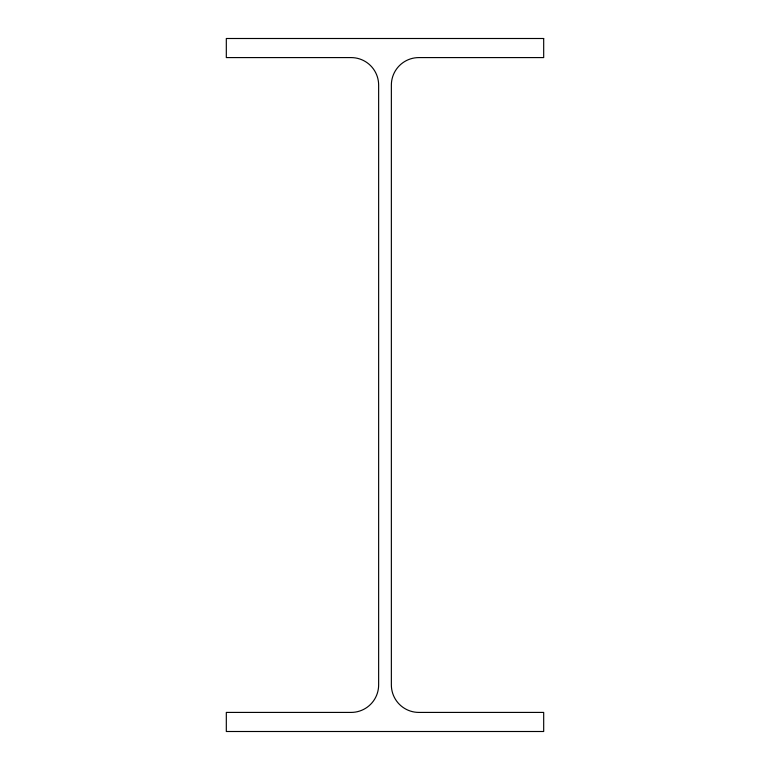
<?xml version="1.0" encoding="UTF-8"?>
<svg xmlns="http://www.w3.org/2000/svg" width="770" height="770" viewBox="0 0 770 770"><rect width="100%" height="100%" fill="white"/><g stroke="black" fill="none" stroke-linecap="round" stroke-linejoin="round"><path stroke-width="1.16" d="M543.687 38.5L226.313 38.5L226.313 57.586L351.13 57.586A27.508 27.508 0 0 1 378.638 85.095L378.638 684.905A27.508 27.508 0 0 1 351.13 712.414L226.313 712.414L226.313 731.5L543.687 731.5L543.687 712.414L418.87 712.414A27.508 27.508 0 0 1 391.362 684.905L391.362 85.095A27.508 27.508 0 0 1 418.87 57.586L543.687 57.586L543.687 38.5"/></g></svg>
